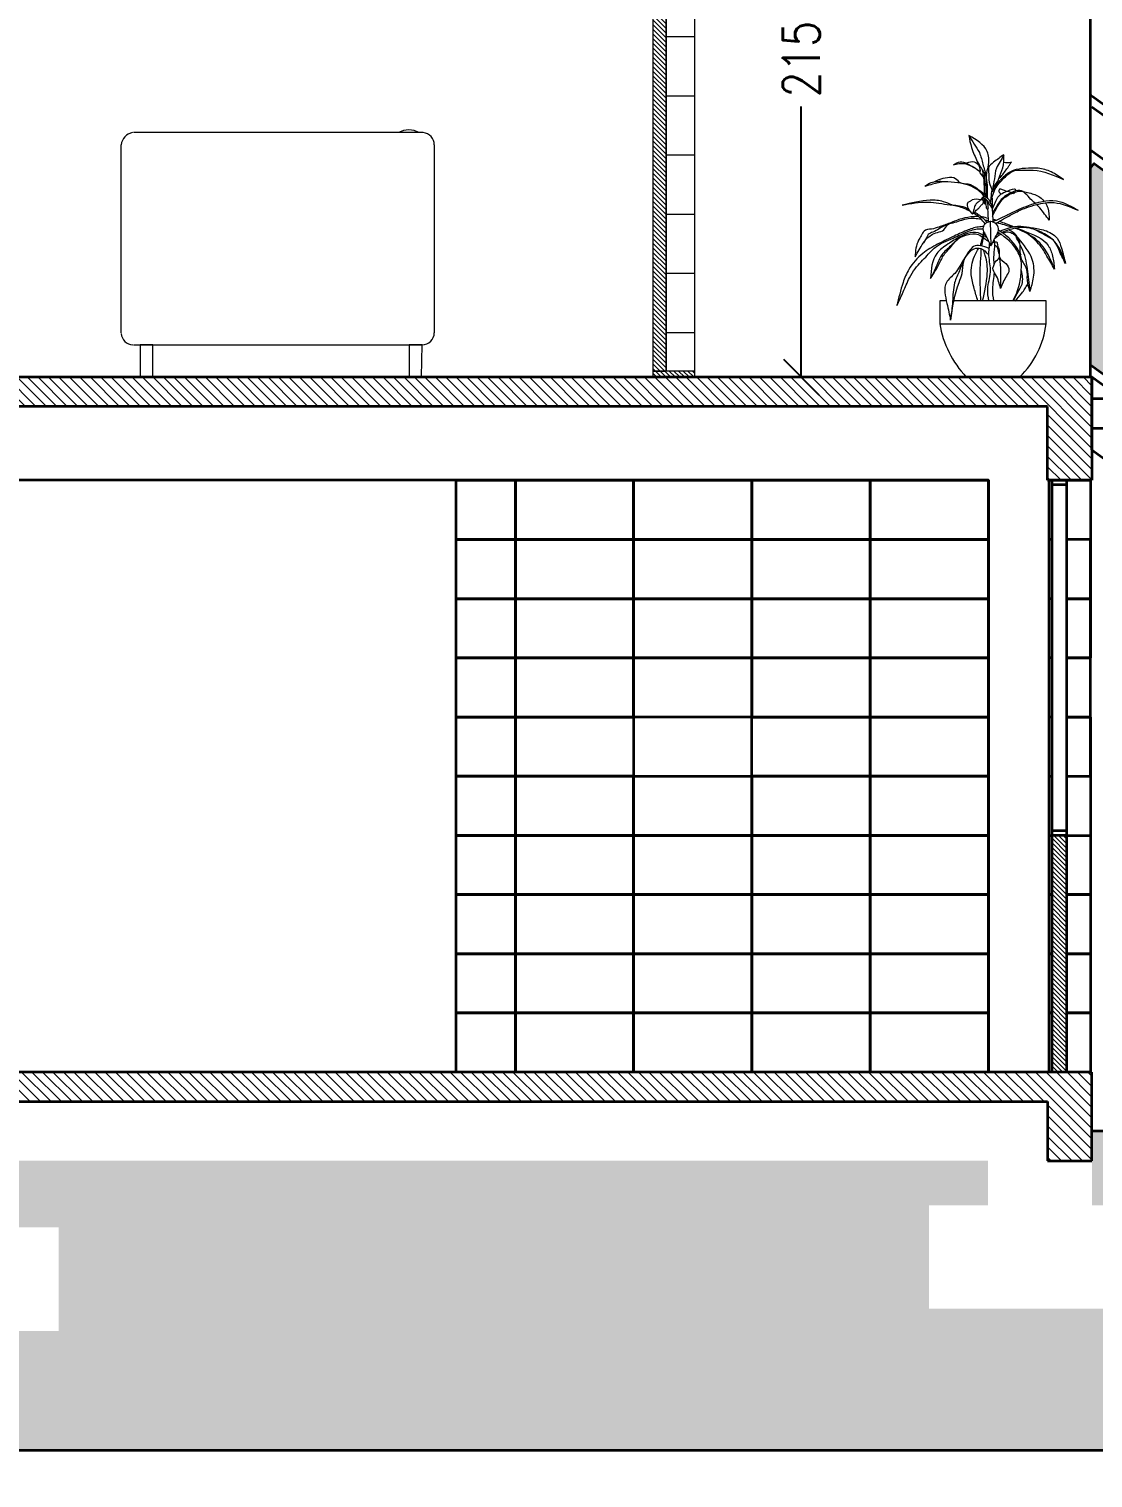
# Model space of a CAD drawing. Header units: metres. Extents: x -90 to 10476, y -9 to 23.
# Drawn here: x -31.492 to -27.894, y 3.726 to 8.623 of the extents above; entities that cross this region are included whole.
import ezdxf

# ---------------------------------------------------------------- set-up
doc = ezdxf.new("R2010")
doc.units = ezdxf.units.M
doc.header["$LTSCALE"] = 5
doc.header["$MEASUREMENT"] = 0
doc.layers.get('0').update_dxf_attribs({"color": 253})
for name, color, linetype, lineweight in [('A-ANNO-NOTE', 7, 'Continuous', 35), ('A-ELEV-MBE1', 7, 'Continuous', 35), ('A-FURN', 253, 'Continuous', 18), ('A-FURN-', 253, 'Continuous', 0), ('A-SECT-MCUT', 7, 'Continuous', 35), ('A-SECT-PATT', 8, 'Continuous', 18)]:
    doc.layers.add(name, color=color, linetype=linetype, lineweight=lineweight)
doc.layers.add('quote', color=3, linetype='Continuous')
doc.styles.add('E-ROMANS', font='romans.shx', dxfattribs={"width": 0.8})
doc.dimstyles.new('E-0100_TICK_12', dxfattribs={"dimscale": 0.001, "dimtxt": 125, "dimasz": 120, "dimexe": 60, "dimexo": 40, "dimgap": 30, "dimtad": 0, "dimzin": 0, "dimdsep": 46, "dimtxsty": 'E-ROMANS', "dimblk": 'OBLIQUE', "dimcen": 60, "dimclrd": 256, "dimclre": 256, "dimclrt": 256, "dimadec": 0, "dimazin": 0, "dimtfac": 1, "dimtmove": 1, "dimatfit": 3, "dimldrblk": 'OPEN90', "dimfxl": 1, "dimtfill": 1, "dimtolj": 1, "dimtzin": 0, "dimlwd": -1, "dimarcsym": 0})

# ---------------------------------------------------------------- blocks, each defined once
blk = doc.blocks.new('_Oblique')
at = {"color": 0, "linetype": 'ByBlock', "lineweight": -2}
blk.add_line((-0.5, -0.5), (0.5, 0.5), dxfattribs=at)
blk = doc.blocks.new('*D278')
at = {"layer": 'quote', "lineweight": -2, "transparency": 16777216}
for p, q in [((-29.2021, 9.5956), (-28.8209, 9.5956)), ((-29.2021, 7.4472), (-28.8209, 7.4472))]:
    blk.add_line(p, q, dxfattribs=at)
at = {"layer": 'quote', "transparency": 16777216}
for p, q in [((-28.8809, 9.5956), (-28.8809, 8.68)), ((-28.8809, 7.4472), (-28.8809, 8.3628))]:
    blk.add_line(p, q, dxfattribs=at)
at = {"layer": 'quote', "transparency": 16777216, "xscale": 0.12, "yscale": 0.12, "zscale": 0.12}
for p, rotation in [((-28.8809, 9.5956), 90), ((-28.8809, 7.4472), 270)]:
    blk.add_blockref('_Oblique', p, dxfattribs=dict(at, rotation=rotation))
at = {"layer": 'quote', "transparency": 16777216, "insert": (-28.8809, 8.5214), "char_height": 0.125, "attachment_point": 5, "rotation": 90, "style": 'E-ROMANS', "bg_fill": 3, "box_fill_scale": 1.25, "bg_fill_color": 256, "bg_fill_true_color": 13158600, "bg_fill_transparency": 0}
blk.add_mtext('\\A1;215', dxfattribs=at)
blk = doc.blocks.new('_Open90')
at = {"color": 0, "linetype": 'ByBlock', "lineweight": -2}
for p, q in [((-0.5, 0.5), (0, 0)), ((0, 0), (-1, 0)), ((0, 0), (-0.5, -0.5))]:
    blk.add_line(p, q, dxfattribs=at)

msp = doc.modelspace()

# ---------------------------------------------------------------- hatches: boundary and pattern name
at = {"layer": 'A-FURN', "true_color": 0x636466}
h = msp.add_hatch(dxfattribs=at)
h.set_pattern_fill('ANSI31', color=251, scale=0.0035, angle=90)
h.set_pattern_definition([(135, (0, -3e-15), (-0.007857724, -0.007857724), [])])
h.paths.add_polyline_path([(-29.2421, 9.5956), (-29.3828, 9.5956), (-29.3828, 9.4472), (-29.2421, 9.4472)])
h.paths.add_polyline_path([(-29.2421, 7.4472), (-29.3829, 7.4472), (-29.3828, 9.4272), (-29.3378, 9.4272), (-29.3379, 7.4672), (-29.2421, 7.4672)])
at = {"layer": 'A-SECT-PATT'}
h = msp.add_hatch(dxfattribs=at)
h.set_pattern_fill('DOTS', color=256, scale=0.4, angle=362.9169, style=0)
h.set_pattern_definition([(2.91694, (-41.889796, 1.858333), (0.011211598, 0.025603712), [0, -0.025])])
h.paths.add_polyline_path([(-27.8907, 8.1692), (-27.9021, 8.1533), (-27.9021, 8.0472), (-27.9021, 7.8472), (-27.9021, 7.6472), (-27.9021, 7.4875), (-26.278, 6.3186), (-25.9508, 6.7731)])
h = msp.add_hatch(dxfattribs=at)
h.set_pattern_fill('ANSI31', color=256, scale=0.2, angle=90, style=0)
h.set_pattern_definition([(135, (-41.889796, 1.858333), (-0.01767767, -0.01767767), [])])
h.paths.add_polyline_path([(-33.9475, 7.4472), (-33.9475, 7.0979), (-33.7975, 7.0979), (-33.7975, 7.3472), (-28.0475, 7.3472), (-28.0475, 7.0979), (-27.8975, 7.0979), (-27.8975, 7.4472)])
h = msp.add_hatch(dxfattribs=at)
h.set_pattern_fill('ANSI31', color=256, scale=0.0035, angle=90, style=0)
h.set_pattern_definition([(135, (-30.240335, -6.267465), (-0.007857724, -0.007857724), [])])
h.paths.add_polyline_path([(-27.9821, 5.8979), (-28.0321, 5.8979), (-28.0321, 5.0979), (-27.9821, 5.0979)])
h = msp.add_hatch(dxfattribs=at)
h.set_pattern_fill('ANSI31', color=256, scale=0.2, angle=90, style=0)
h.set_pattern_definition([(135, (-41.889796, 1.858333), (-0.01767767, -0.01767767), [])])
h.paths.add_polyline_path([(-33.9475, 5.0979), (-33.9475, 4.7979), (-33.7975, 4.7979), (-33.7975, 4.9979), (-28.0475, 4.9979), (-28.0475, 4.7979), (-27.8975, 4.7979), (-27.8975, 5.0979)])
h = msp.add_hatch(dxfattribs=at)
h.set_pattern_fill('DOTS', color=256, angle=90, style=0)
h.set_pattern_definition([(360, (-37.087506, -8.525035), (0.03125, 0.0625), [0, -0.0625])])
h.paths.add_polyline_path([(-24.2721, 4.9272), (-24.7398, 4.9272), (-24.7398, 4.8979), (-27.8975, 4.8979), (-27.8975, 4.7979), (-27.8975, 4.6479), (-27.6983, 4.6479), (-27.6983, 4.2979), (-28.4483, 4.2979), (-28.4483, 4.6479), (-28.2492, 4.6479), (-28.2492, 4.7979), (-31.6475, 4.7979), (-31.6475, 4.5729), (-31.6018, 4.5729), (-31.3924, 4.5729), (-31.3924, 4.2229), (-32.1424, 4.2229), (-32.1424, 4.5729), (-31.9433, 4.5729), (-31.8975, 4.5729), (-31.8975, 4.7979), (-33.5958, 4.7979), (-33.5958, 4.6479), (-33.3967, 4.6479), (-33.3967, 4.2979), (-34.1467, 4.2979), (-34.1467, 4.6479), (-33.9475, 4.6479), (-33.9475, 4.7979), (-33.9475, 4.8979), (-37.0875, 4.8979), (-37.0875, 3.8188), (-24.2721, 3.8188)])
h.paths.add_polyline_path([(-28.077, 3.8514), (-27.8587, 3.8514), (-27.8587, 3.7364), (-28.077, 3.7364)], flags=9)
h.paths.add_polyline_path([(-31.8432, 3.8407), (-31.6322, 3.8407), (-31.6322, 3.7258), (-31.8432, 3.7258)], flags=9)
h.paths.add_polyline_path([(-33.9598, 3.8417), (-33.7415, 3.8417), (-33.7415, 3.7267), (-33.9598, 3.7267)], flags=9)

# ---------------------------------------------------------------- linework, layer by layer
at = {"layer": 'A-ANNO-NOTE'}
msp.add_line((-28.0475, 7.0979), (-27.8975, 7.0979), dxfattribs=at)
at = {"layer": 'A-ELEV-MBE1'}
for p, q in [((-27.9021, 7.4505), (-27.9021, 12.047)), ((-27.8975, 8.3972), (-27.9021, 8.3972)), ((-27.8975, 8.3972), (-24.3975, 5.8782)), ((-27.8975, 8.3602), (-24.4394, 5.8714)), ((-27.8975, 7.2008), (-27.8975, 7.4472)), ((-27.8975, 7.4472), (-24.3975, 4.9272)), ((-27.8225, 7.3732), (-27.8975, 7.3732)), ((-27.8225, 7.2732), (-27.8975, 7.2732)), ((-27.8975, 7.2008), (-24.7398, 4.9272)), ((-28.2475, 5.0979), (-28.2475, 7.0979)), ((-28.0475, 7.0979), (-27.8975, 7.0979)), ((-28.0421, 6.0979), (-28.0421, 7.0979)), ((-28.0421, 6.8979), (-28.0421, 7.0979)), ((-28.0421, 7.0979), (-27.9021, 7.0979)), ((-27.9821, 7.0979), (-28.0321, 7.0979)), ((-28.0321, 5.0979), (-28.0321, 7.0979)), ((-27.9821, 7.0829), (-28.0321, 7.0829)), ((-27.9821, 5.0979), (-27.9821, 7.0979)), ((-27.9021, 7.0979), (-27.9021, 6.8979)), ((-28.0321, 6.8979), (-28.0421, 6.8979)), ((-27.9021, 6.8979), (-27.9821, 6.8979)), ((-27.9021, 6.8979), (-27.9821, 6.8979)), ((-27.9021, 6.8979), (-27.9021, 6.6979)), ((-27.9021, 6.6979), (-27.9021, 6.8979)), ((-27.9821, 6.6979), (-27.9021, 6.6979)), ((-27.9021, 6.6979), (-27.9821, 6.6979)), ((-27.9021, 6.6979), (-27.9021, 6.4979)), ((-27.9021, 6.4979), (-27.9021, 6.6979)), ((-27.9821, 6.4979), (-27.9021, 6.4979)), ((-27.9021, 6.4979), (-27.9821, 6.4979)), ((-27.9021, 6.2979), (-27.9021, 6.4979)), ((-27.9021, 6.2979), (-27.9821, 6.2979)), ((-27.9821, 6.2979), (-27.9021, 6.2979)), ((-27.9021, 6.0979), (-27.9021, 6.2979)), ((-27.9021, 6.2979), (-27.9021, 6.0979)), ((-28.0421, 5.8979), (-28.0421, 6.0979)), ((-27.9821, 6.0979), (-27.9021, 6.0979)), ((-27.9021, 6.0979), (-27.9021, 5.8979)), ((-27.9821, 5.9129), (-28.0321, 5.9129)), ((-27.9821, 5.8979), (-28.0321, 5.8979)), ((-27.9821, 5.8979), (-27.9021, 5.8979)), ((-27.9021, 5.8979), (-27.9021, 5.6979)), ((-27.9021, 5.6979), (-27.9821, 5.6979)), ((-27.9821, 5.6979), (-27.9021, 5.6979)), ((-27.9021, 5.6979), (-27.9021, 5.4979)), ((-27.9021, 5.4979), (-27.9821, 5.4979)), ((-27.9821, 5.4979), (-27.9021, 5.4979)), ((-27.9021, 5.4979), (-27.9021, 5.2979)), ((-28.0421, 5.0979), (-28.0421, 5.2979)), ((-28.0421, 5.2979), (-28.0321, 5.2979)), ((-27.9021, 5.2979), (-27.9821, 5.2979)), ((-27.9821, 5.2979), (-27.9021, 5.2979)), ((-27.9021, 5.2979), (-27.9021, 5.0979)), ((-27.9021, 5.0979), (-28.0421, 5.0979)), ((-24.7398, 4.8979), (-27.8975, 4.8979)), ((-24.2721, 3.8188), (-37.0875, 3.8188))]:
    msp.add_line(p, q, dxfattribs=at)
for points in [[(-27.9021, 8.2047), (-27.8975, 8.2111), (-25.909, 6.7799), (-26.2711, 6.2767), (-27.9021, 7.4505)], [(-27.9021, 8.1533), (-27.8907, 8.1692), (-25.9508, 6.7731), (-26.278, 6.3186), (-27.9021, 7.4875)], [(-28.2475, 7.0979), (-31.6475, 7.0979)], [(-28.0321, 6.8979), (-28.0421, 6.8979)], [(-28.0321, 6.6979), (-28.0421, 6.6979)], [(-28.0321, 6.4979), (-28.0421, 6.4979)], [(-28.0321, 6.2979), (-28.0421, 6.2979)], [(-28.0421, 6.0979), (-28.0321, 6.0979)], [(-28.0321, 5.6979), (-28.0421, 5.6979), (-28.0421, 5.8979), (-28.0321, 5.8979)], [(-28.0321, 5.4979), (-28.0421, 5.4979), (-28.0421, 5.6979), (-28.0321, 5.6979)], [(-28.0321, 5.2979), (-28.0421, 5.2979), (-28.0421, 5.4979), (-28.0321, 5.4979)]]:
    msp.add_lwpolyline(points, dxfattribs=at)
for points in [[(-30.0475, 7.0979), (-29.8475, 7.0979), (-29.8475, 6.8979), (-30.0475, 6.8979)], [(-29.8475, 7.0979), (-29.4475, 7.0979), (-29.4475, 6.8979), (-29.8475, 6.8979)], [(-29.4475, 7.0979), (-29.0475, 7.0979), (-29.0475, 6.8979), (-29.4475, 6.8979)], [(-29.0475, 7.0979), (-28.6475, 7.0979), (-28.6475, 6.8979), (-29.0475, 6.8979)], [(-28.6475, 7.0979), (-28.2475, 7.0979), (-28.2475, 6.8979), (-28.6475, 6.8979)], [(-30.0475, 6.8979), (-29.8475, 6.8979), (-29.8475, 6.6979), (-30.0475, 6.6979)], [(-29.8475, 6.8979), (-29.4475, 6.8979), (-29.4475, 6.6979), (-29.8475, 6.6979)], [(-29.4475, 6.8979), (-29.0475, 6.8979), (-29.0475, 6.6979), (-29.4475, 6.6979)], [(-29.0475, 6.8979), (-28.6475, 6.8979), (-28.6475, 6.6979), (-29.0475, 6.6979)], [(-28.6475, 6.8979), (-28.2475, 6.8979), (-28.2475, 6.6979), (-28.6475, 6.6979)], [(-30.0475, 6.6979), (-29.8475, 6.6979), (-29.8475, 6.4979), (-30.0475, 6.4979)], [(-29.8475, 6.6979), (-29.4475, 6.6979), (-29.4475, 6.4979), (-29.8475, 6.4979)], [(-29.4475, 6.6979), (-29.0475, 6.6979), (-29.0475, 6.4979), (-29.4475, 6.4979)], [(-29.0475, 6.6979), (-28.6475, 6.6979), (-28.6475, 6.4979), (-29.0475, 6.4979)], [(-28.6475, 6.6979), (-28.2475, 6.6979), (-28.2475, 6.4979), (-28.6475, 6.4979)], [(-30.0475, 6.4979), (-29.8475, 6.4979), (-29.8475, 6.2979), (-30.0475, 6.2979)], [(-29.8475, 6.4979), (-29.4475, 6.4979), (-29.4475, 6.2979), (-29.8475, 6.2979)], [(-29.4475, 6.4979), (-29.0475, 6.4979), (-29.0475, 6.2979), (-29.4475, 6.2979)], [(-29.0475, 6.4979), (-28.6475, 6.4979), (-28.6475, 6.2979), (-29.0475, 6.2979)], [(-28.6475, 6.4979), (-28.2475, 6.4979), (-28.2475, 6.2979), (-28.6475, 6.2979)], [(-30.0475, 6.2979), (-29.8475, 6.2979), (-29.8475, 6.0979), (-30.0475, 6.0979)], [(-29.8475, 6.2979), (-29.4475, 6.2979), (-29.4475, 6.0979), (-29.8475, 6.0979)], [(-29.0475, 6.2979), (-28.6475, 6.2979), (-28.6475, 6.0979), (-29.0475, 6.0979)], [(-28.6475, 6.2979), (-28.2475, 6.2979), (-28.2475, 6.0979), (-28.6475, 6.0979)], [(-30.0475, 6.0979), (-29.8475, 6.0979), (-29.8475, 5.8979), (-30.0475, 5.8979)], [(-29.8475, 6.0979), (-29.4475, 6.0979), (-29.4475, 5.8979), (-29.8475, 5.8979)], [(-29.4475, 6.0979), (-29.0475, 6.0979), (-29.0475, 5.8979), (-29.4475, 5.8979)], [(-29.0475, 6.0979), (-28.6475, 6.0979), (-28.6475, 5.8979), (-29.0475, 5.8979)], [(-28.6475, 6.0979), (-28.2475, 6.0979), (-28.2475, 5.8979), (-28.6475, 5.8979)], [(-30.0475, 5.8979), (-29.8475, 5.8979), (-29.8475, 5.6979), (-30.0475, 5.6979)], [(-29.8475, 5.8979), (-29.4475, 5.8979), (-29.4475, 5.6979), (-29.8475, 5.6979)], [(-29.4475, 5.8979), (-29.0475, 5.8979), (-29.0475, 5.6979), (-29.4475, 5.6979)], [(-29.0475, 5.8979), (-28.6475, 5.8979), (-28.6475, 5.6979), (-29.0475, 5.6979)], [(-28.6475, 5.8979), (-28.2475, 5.8979), (-28.2475, 5.6979), (-28.6475, 5.6979)], [(-30.0475, 5.6979), (-29.8475, 5.6979), (-29.8475, 5.4979), (-30.0475, 5.4979)], [(-29.8475, 5.6979), (-29.4475, 5.6979), (-29.4475, 5.4979), (-29.8475, 5.4979)], [(-29.4475, 5.6979), (-29.0475, 5.6979), (-29.0475, 5.4979), (-29.4475, 5.4979)], [(-29.0475, 5.6979), (-28.6475, 5.6979), (-28.6475, 5.4979), (-29.0475, 5.4979)], [(-28.6475, 5.6979), (-28.2475, 5.6979), (-28.2475, 5.4979), (-28.6475, 5.4979)], [(-30.0475, 5.4979), (-29.8475, 5.4979), (-29.8475, 5.2979), (-30.0475, 5.2979)], [(-29.8475, 5.4979), (-29.4475, 5.4979), (-29.4475, 5.2979), (-29.8475, 5.2979)], [(-29.4475, 5.4979), (-29.0475, 5.4979), (-29.0475, 5.2979), (-29.4475, 5.2979)], [(-29.0475, 5.4979), (-28.6475, 5.4979), (-28.6475, 5.2979), (-29.0475, 5.2979)], [(-28.6475, 5.4979), (-28.2475, 5.4979), (-28.2475, 5.2979), (-28.6475, 5.2979)], [(-30.0475, 5.2979), (-29.8475, 5.2979), (-29.8475, 5.0979), (-30.0475, 5.0979)], [(-29.8475, 5.2979), (-29.4475, 5.2979), (-29.4475, 5.0979), (-29.8475, 5.0979)], [(-29.4475, 5.2979), (-29.0475, 5.2979), (-29.0475, 5.0979), (-29.4475, 5.0979)], [(-29.0475, 5.2979), (-28.6475, 5.2979), (-28.6475, 5.0979), (-29.0475, 5.0979)], [(-28.6475, 5.2979), (-28.2475, 5.2979), (-28.2475, 5.0979), (-28.6475, 5.0979)]]:
    msp.add_lwpolyline(points, close=True, dxfattribs=at)
at = {"layer": 'A-FURN'}
for p, q in [((-29.3828, 9.5975), (-29.3829, 7.4472)), ((-29.2421, 9.5956), (-29.2421, 7.4472)), ((-29.3378, 9.4272), (-29.3379, 7.4672)), ((-29.2424, 8.5971), (-29.3378, 8.5971)), ((-29.3378, 8.3971), (-29.2425, 8.3971)), ((-31.1804, 7.5969), (-31.1804, 8.232)), ((-30.1588, 8.2733), (-31.139, 8.2733)), ((-30.1218, 8.232), (-30.1218, 7.5969)), ((-29.2425, 8.1971), (-29.3378, 8.1971)), ((-28.2623, 8.0333), (-28.2559, 8.031)), ((-29.3378, 7.9971), (-29.2427, 7.997)), ((-28.2528, 8.0151), (-28.2476, 8.0169)), ((-28.2413, 7.974), (-28.2392, 7.8904)), ((-29.2427, 7.797), (-29.3378, 7.797)), ((-28.3901, 7.7041), (-28.4126, 7.7041)), ((-28.4126, 7.7041), (-28.4126, 7.6272)), ((-28.0526, 7.7041), (-28.365, 7.7041)), ((-28.0526, 7.6272), (-28.0526, 7.7041)), ((-29.3379, 7.597), (-29.2428, 7.597)), ((-28.4126, 7.6272), (-28.0526, 7.6272)), ((-31.139, 7.5556), (-30.1613, 7.5556)), ((-31.0737, 7.5556), (-31.1158, 7.5556)), ((-31.1158, 7.5556), (-31.1158, 7.4472)), ((-31.0737, 7.4472), (-31.0737, 7.5556)), ((-30.1631, 7.5556), (-30.2066, 7.5556)), ((-30.2066, 7.5556), (-30.2066, 7.4472)), ((-30.1645, 7.4472), (-30.1631, 7.5556)), ((-31.1158, 7.4472), (-31.0737, 7.4472)), ((-30.2066, 7.4472), (-30.1645, 7.4472)), ((-29.2429, 7.4672), (-29.3829, 7.4672))]:
    msp.add_line(p, q, dxfattribs=at)
msp.add_lwpolyline([(-29.3378, 9.4272), (-29.3828, 9.4272), (-29.3829, 7.4672), (-29.3379, 7.4672), (-29.3378, 9.4272)], dxfattribs=at)
for centre, radius, start, end in [((-30.2079, 8.2105), 0.0717, 61.1652, 118.8348), ((-31.1356, 8.2288), 0.0448, 98.006, 175.964), ((-30.1636, 8.2318), 0.0418, 0.2275, 83.4716), ((-31.1393, 7.5968), 0.0411, 183.4534, 267.8197), ((-30.1631, 7.5969), 0.0413, 270.0314, 0)]:
    msp.add_arc(centre, radius, start, end, dxfattribs=at)
for centre, major_axis, start_param, end_param in [((-28.5883, 8.0856), (-0.2311, 0.2311), 3.8338, 4.109865), ((-17.6933, 8.4257), (7.4756, 7.4756), 2.38351, 2.391359), ((-28.1856, 8.2203), (-0.0344, 0.0344), 2.108436, 2.704877), ((-28.154, 8.0454), (0.077, 0.077), 2.313892, 2.467435), ((-26.9406, 8.0636), (0.9157, 0.9157), 2.365565, 2.426782), ((-28.7044, 7.9673), (0.323, 0.323), 5.503444, 5.604512), ((-28.5788, 7.9883), (-0.2256, 0.2256), 3.616988, 3.774813), ((-27.2928, 7.7043), (0.7041, 0.7041), 2.122323, 2.167879)]:
    msp.add_ellipse(centre, major_axis=major_axis, ratio=1, start_param=start_param, end_param=end_param, dxfattribs=at)
at = {"layer": 'A-FURN', "color": 251, "true_color": 0x636466}
for centre, major_axis, start_param, end_param in [((-28.0711, 7.6856), (0.245, 0.245), 2.525696, 3.115268), ((-28.3466, 7.6609), (0.2092, 0.2092), 4.690951, 5.383738)]:
    msp.add_ellipse(centre, major_axis=major_axis, ratio=1, start_param=start_param, end_param=end_param, dxfattribs=at)
at = {"layer": 'A-FURN'}
for points, knots in [([(-28.2502, 8.0494), (-28.2504, 8.0578), (-28.2507, 8.073), (-28.2497, 8.0988), (-28.2584, 8.1293), (-28.2433, 8.1659), (-28.2488, 8.2256), (-28.2883, 8.2483), (-28.3138, 8.2631)], [0, 0, 0, 0, 52.203448, 95.407615, 161.27111, 242.581626, 335.542908, 506.510273, 506.510273, 506.510273, 506.510273]), ([(-28.3138, 8.2631), (-28.3081, 8.2534), (-28.2966, 8.2341), (-28.2749, 8.2044), (-28.2672, 8.1657), (-28.2587, 8.1396), (-28.2545, 8.1266)], [0, 0, 0, 0, 70.438697, 140.877394, 226.765984, 312.654575, 312.654575, 312.654575, 312.654575]), ([(-28.3138, 8.2631), (-28.3115, 8.2494), (-28.3084, 8.231), (-28.2959, 8.1984), (-28.2819, 8.1663), (-28.2643, 8.14), (-28.2553, 8.1276), (-28.2545, 8.1266)], [0, 0, 0, 0, 86.620552, 116.045031, 217.792366, 304.999017, 313.159899, 313.159899, 313.159899, 313.159899]), ([(-28.1958, 8.1986), (-28.2015, 8.1943), (-28.213, 8.1858), (-28.2308, 8.1728), (-28.2512, 8.1571), (-28.2457, 8.1336), (-28.2482, 8.1089), (-28.2407, 8.092), (-28.2361, 8.0814)], [0, 0, 0, 0, 44.401014, 88.802027, 142.765348, 184.77499, 226.784631, 297.370749, 297.370749, 297.370749, 297.370749]), ([(-28.2405, 8.0357), (-28.2396, 8.0418), (-28.2372, 8.0563), (-28.238, 8.079), (-28.2244, 8.0971), (-28.215, 8.109), (-28.2096, 8.129), (-28.1956, 8.1553), (-28.1957, 8.1834), (-28.1958, 8.1986)], [0, 0, 0, 0, 38.439823, 92.246142, 135.877324, 175.500045, 185.557877, 264.705587, 358.032111, 358.032111, 358.032111, 358.032111]), ([(-28.1958, 8.1986), (-28.1997, 8.1909), (-28.2077, 8.1755), (-28.2243, 8.1503), (-28.2269, 8.1166), (-28.2317, 8.093), (-28.2341, 8.0814)], [0, 0, 0, 0, 54.230342, 108.460684, 185.828701, 259.914124, 259.914124, 259.914124, 259.914124]), ([(-28.3654, 8.164), (-28.3583, 8.1689), (-28.344, 8.1788), (-28.3102, 8.1654), (-28.2897, 8.1514), (-28.2758, 8.1419)], [0, 0, 0, 0, 50.716861, 101.504655, 208.933143, 208.933143, 208.933143, 208.933143]), ([(-28.2796, 8.1436), (-28.2958, 8.1547), (-28.3225, 8.1729), (-28.3534, 8.1665), (-28.3654, 8.164)], [0, 0, 0, 0, 116.469567, 190.680617, 190.680617, 190.680617, 190.680617]), ([(-28.321, 8.1707), (-28.3122, 8.1739), (-28.2954, 8.1801), (-28.2775, 8.1607), (-28.2763, 8.1474), (-28.2758, 8.1419)], [0, 0, 0, 0, 54.056637, 102.422741, 137.253761, 137.253761, 137.253761, 137.253761]), ([(-28.2629, 8.1169), (-28.2632, 8.1177), (-28.267, 8.1274), (-28.2736, 8.1358), (-28.2796, 8.1436)], [17.283834, 17.283834, 17.283834, 17.283834, 19.044228, 39.154424, 39.154424, 39.154424, 39.154424]), ([(-28.2372, 8.0462), (-28.2338, 8.0589), (-28.2262, 8.0874), (-28.196, 8.1189), (-28.1625, 8.1504), (-28.1255, 8.1447), (-28.0694, 8.1487), (-28.0277, 8.1296), (-27.9942, 8.1142)], [0, 0, 0, 0, 80.643661, 181.286395, 271.336381, 346.951261, 401.046303, 623.955499, 623.955499, 623.955499, 623.955499]), ([(-27.9942, 8.1142), (-28.0074, 8.1237), (-28.0333, 8.1423), (-28.0788, 8.1548), (-28.1223, 8.1525), (-28.1649, 8.1488), (-28.2003, 8.1224), (-28.2234, 8.096), (-28.2328, 8.0768), (-28.2354, 8.0717)], [0, 0, 0, 0, 101.378696, 197.891079, 287.293092, 374.394412, 457.932428, 555.49656, 591.056369, 591.056369, 591.056369, 591.056369]), ([(-28.2125, 8.1182), (-28.2088, 8.1213), (-28.2003, 8.1284), (-28.1913, 8.1434), (-28.1806, 8.1555), (-28.1749, 8.1671), (-28.1709, 8.1722), (-28.169, 8.1747)], [0, 0, 0, 0, 29.301877, 68.783518, 108.26516, 129.773298, 149.094788, 149.094788, 149.094788, 149.094788]), ([(-28.2629, 8.0598), (-28.2692, 8.0663), (-28.2842, 8.0815), (-28.3149, 8.0968), (-28.3542, 8.1046), (-28.3963, 8.1071), (-28.4365, 8.1088), (-28.4559, 8.0958), (-28.4624, 8.0915)], [0, 0, 0, 0, 56.466982, 132.952274, 209.810846, 305.230183, 400.102782, 448.476329, 448.476329, 448.476329, 448.476329]), ([(-28.3969, 8.107), (-28.4101, 8.1045), (-28.4322, 8.1004), (-28.4538, 8.094), (-28.4624, 8.0915)], [0, 0, 0, 0, 83.959812, 140.374172, 140.374172, 140.374172, 140.374172]), ([(-28.2548, 8.056), (-28.2574, 8.0589), (-28.2665, 8.0686), (-28.2864, 8.0836), (-28.3117, 8.102), (-28.3428, 8.0978), (-28.3587, 8.1218), (-28.3881, 8.1222), (-28.4133, 8.1149), (-28.4287, 8.1073), (-28.4351, 8.1041)], [0, 0, 0, 0, 24.186773, 83.035732, 156.307009, 212.235893, 256.946965, 315.750026, 378.47801, 422.77248, 422.77248, 422.77248, 422.77248]), ([(-28.2545, 8.0935), (-28.2565, 8.0986), (-28.2586, 8.1042), (-28.2605, 8.1098), (-28.2607, 8.1102)], [0, 0, 0, 0, 11.516944, 12.361781, 12.361781, 12.361781, 12.361781]), ([(-28.2565, 8.1293), (-28.2556, 8.1174), (-28.2539, 8.0922), (-28.2545, 8.067), (-28.2548, 8.0537)], [3.12103, 3.12103, 3.12103, 3.12103, 28.045677, 55.646402, 55.646402, 55.646402, 55.646402]), ([(-28.2341, 8.0157), (-28.2311, 8.0225), (-28.2252, 8.0358), (-28.2173, 8.055), (-28.2009, 8.0701), (-28.183, 8.075), (-28.155, 8.0872), (-28.1566, 8.0784), (-28.1575, 8.0759)], [0, 0, 0, 0, 15.494515, 30.343084, 43.219419, 58.59635, 75.994338, 81.382464, 81.382464, 81.382464, 81.382464]), ([(-28.1716, 8.0701), (-28.1737, 8.071), (-28.1828, 8.0744), (-28.1949, 8.076), (-28.2094, 8.0847), (-28.2152, 8.0744), (-28.2094, 8.0695), (-28.205, 8.0658)], [7.182475, 7.182475, 7.182475, 7.182475, 11.923087, 27.767644, 35.436412, 38.48928, 48.47527, 48.47527, 48.47527, 48.47527]), ([(-28.3075, 8.0051), (-28.3149, 8.0095), (-28.3346, 8.0214), (-28.3681, 8.0251), (-28.4035, 8.0437), (-28.4624, 8.0469), (-28.5084, 8.0354), (-28.5396, 8.0275)], [0, 0, 0, 0, 53.682399, 142.406353, 205.301981, 300.649136, 501.198183, 501.198183, 501.198183, 501.198183]), ([(-28.5396, 8.0275), (-28.5104, 8.0335), (-28.4562, 8.0445), (-28.3865, 8.0278), (-28.3378, 8.0275), (-28.3185, 8.0166), (-28.3138, 8.014)], [0, 0, 0, 0, 183.819477, 340.401085, 444.959585, 477.965039, 477.965039, 477.965039, 477.965039]), ([(-28.2741, 8.0462), (-28.2845, 8.048), (-28.2982, 8.0503), (-28.3103, 8.0398), (-28.3229, 8.035), (-28.3165, 8.0134), (-28.3075, 8.0035), (-28.302, 7.9976)], [0, 0, 0, 0, 60.026994, 79.747288, 99.467582, 134.453294, 187.741941, 187.741941, 187.741941, 187.741941]), ([(-28.302, 7.9976), (-28.2985, 8.0011), (-28.2915, 8.008), (-28.2812, 8.0172), (-28.2735, 8.0272), (-28.2635, 8.0331), (-28.2644, 8.0471), (-28.2712, 8.0465), (-28.2741, 8.0462)], [0, 0, 0, 0, 30.974183, 61.948366, 85.722301, 109.496236, 131.303574, 147.007077, 147.007077, 147.007077, 147.007077]), ([(-28.2741, 8.0462), (-28.2769, 8.0434), (-28.2826, 8.0377), (-28.2942, 8.0293), (-28.2963, 8.0132), (-28.3001, 8.0028), (-28.302, 7.9976)], [0, 0, 0, 0, 25.251733, 50.503465, 85.511036, 120.518606, 120.518606, 120.518606, 120.518606]), ([(-28.2364, 8.0177), (-28.2363, 8.0213), (-28.2362, 8.0277), (-28.2408, 8.0356), (-28.2438, 8.0452), (-28.252, 8.0524), (-28.2655, 8.0587), (-28.2709, 8.0506), (-28.2738, 8.0462)], [0, 0, 0, 0, 21.67487, 39.007498, 56.340127, 83.07213, 106.981961, 135.410819, 135.410819, 135.410819, 135.410819]), ([(-28.2364, 8.0177), (-28.238, 8.0205), (-28.2412, 8.0261), (-28.2473, 8.0362), (-28.2525, 8.0465), (-28.2643, 8.0539), (-28.2684, 8.0498), (-28.2695, 8.0487)], [0, 0, 0, 0, 20.169284, 40.338567, 72.632839, 97.144877, 106.328014, 106.328014, 106.328014, 106.328014]), ([(-28.2559, 8.0356), (-28.2567, 8.0369), (-28.259, 8.0408), (-28.2587, 8.0453), (-28.2585, 8.0483)], [0, 0, 0, 0, 9.391486, 27.431441, 27.431441, 27.431441, 27.431441]), ([(-28.2528, 8.0151), (-28.2542, 8.0208), (-28.2569, 8.0313), (-28.2557, 8.0421), (-28.2551, 8.0471)], [0, 0, 0, 0, 36.009999, 67.261879, 67.261879, 67.261879, 67.261879]), ([(-28.2476, 8.0169), (-28.2483, 8.0216), (-28.2494, 8.029), (-28.2496, 8.0365), (-28.2496, 8.0393)], [0, 0, 0, 0, 29.619588, 47.02993, 47.02993, 47.02993, 47.02993]), ([(-28.0901, 8.0345), (-28.095, 8.0389), (-28.1118, 8.0539), (-28.1345, 8.0855), (-28.1733, 8.0704), (-28.1998, 8.0544), (-28.2184, 8.028), (-28.2287, 8.0104), (-28.2341, 8.0013)], [52.253983, 52.253983, 52.253983, 52.253983, 66.21373, 98.510479, 120.144711, 143.109902, 163.913748, 185.900107, 185.900107, 185.900107, 185.900107]), ([(-28.2341, 7.9904), (-28.2292, 8.0001), (-28.2194, 8.0198), (-28.2012, 8.0503), (-28.1711, 8.0679), (-28.1425, 8.0777), (-28.1192, 8.0718), (-28.0941, 8.066), (-28.0724, 8.0559), (-28.0615, 8.0442), (-28.0596, 8.0418)], [0, 0, 0, 0, 22.720035, 46.019821, 72.313546, 93.947778, 106.442977, 121.43264, 148.009322, 154.329831, 154.329831, 154.329831, 154.329831]), ([(-28.2338, 7.9717), (-28.2218, 7.9769), (-28.2042, 7.9847), (-28.1747, 8.0002), (-28.146, 8.0135), (-28.0934, 8.0349), (-28.0358, 8.0513), (-27.9795, 8.0314), (-27.9566, 8.0177), (-27.9446, 8.0105)], [0, 0, 0, 0, 81.884064, 120.255929, 208.30069, 278.828132, 477.685367, 557.757834, 644.76611, 644.76611, 644.76611, 644.76611]), ([(-28.224, 7.9656), (-28.2149, 7.9708), (-28.1939, 7.9828), (-28.16, 8.0019), (-28.123, 8.019), (-28.0781, 8.0328), (-28.0164, 8.0427), (-27.971, 8.0224), (-27.9446, 8.0105)], [0, 0, 0, 0, 65.56493, 151.088084, 243.201276, 319.20792, 445.364965, 621.830259, 621.830259, 621.830259, 621.830259]), ([(-28.0551, 8.0356), (-28.0518, 8.0303), (-28.0431, 8.0117), (-28.0424, 7.9914), (-28.042, 7.9774)], [159.588619, 159.588619, 159.588619, 159.588619, 172.537673, 201.363356, 201.363356, 201.363356, 201.363356]), ([(-28.2815, 7.9895), (-28.2868, 7.9896), (-28.3059, 7.9886), (-28.3388, 7.9839), (-28.3767, 7.9675), (-28.4111, 7.9554), (-28.4394, 7.9459), (-28.4666, 7.9456), (-28.4741, 7.924), (-28.4924, 7.8991), (-28.4944, 7.8732), (-28.4959, 7.8536)], [23.926304, 23.926304, 23.926304, 23.926304, 34.945629, 63.32097, 92.93313, 120.580191, 138.726541, 156.87289, 169.426774, 181.980658, 221.442031, 221.442031, 221.442031, 221.442031]), ([(-28.4959, 7.8536), (-28.4911, 7.8613), (-28.4815, 7.8768), (-28.4669, 7.9035), (-28.4465, 7.9263), (-28.4206, 7.9363), (-28.3965, 7.9415), (-28.3868, 7.9669), (-28.3601, 7.9688), (-28.3323, 7.9806), (-28.3016, 7.9854), (-28.2801, 7.9824), (-28.2726, 7.981)], [0, 0, 0, 0, 18.933568, 37.867136, 63.747631, 79.832717, 95.917803, 111.566445, 128.896766, 146.227086, 175.529645, 191.547784, 191.547784, 191.547784, 191.547784]), ([(-28.2588, 7.9646), (-28.2686, 7.9769), (-28.2802, 7.9912), (-28.2964, 7.9993), (-28.2989, 8.0005)], [0.870519, 0.870519, 0.870519, 0.870519, 32.810974, 38.446575, 38.446575, 38.446575, 38.446575]), ([(-28.2951, 8.0042), (-28.2935, 8.0033), (-28.2806, 7.9967), (-28.2658, 7.9849), (-28.2549, 7.9724), (-28.2523, 7.9694)], [0, 0, 0, 0, 3.847077, 30.211447, 38.507143, 38.507143, 38.507143, 38.507143]), ([(-28.2479, 7.9826), (-28.2548, 7.9849), (-28.2626, 7.9874), (-28.2706, 7.9886), (-28.2715, 7.9888)], [0, 0, 0, 0, 15.041609, 16.959326, 16.959326, 16.959326, 16.959326]), ([(-28.042, 7.9774), (-28.0473, 7.9842), (-28.058, 7.9978), (-28.0711, 8.0168), (-28.0811, 8.0263), (-28.085, 8.0299)], [0, 0, 0, 0, 18.041341, 36.082683, 47.485096, 47.485096, 47.485096, 47.485096]), ([(-28.2624, 7.9557), (-28.269, 7.9554), (-28.2892, 7.9544), (-28.3254, 7.9413), (-28.3704, 7.9202), (-28.4208, 7.896), (-28.475, 7.8652), (-28.5156, 7.819), (-28.5416, 7.7567), (-28.5512, 7.7145), (-28.5572, 7.6883)], [0, 0, 0, 0, 41.232269, 125.885444, 237.066917, 352.719154, 475.594701, 624.435824, 726.234449, 894.475348, 894.475348, 894.475348, 894.475348]), ([(-28.5572, 7.6883), (-28.55, 7.7039), (-28.5355, 7.735), (-28.518, 7.7781), (-28.492, 7.8208), (-28.4593, 7.8523), (-28.4221, 7.8947), (-28.3702, 7.9142), (-28.3214, 7.9384), (-28.2865, 7.9496), (-28.2695, 7.948), (-28.2669, 7.9477)], [0, 0, 0, 0, 107.406704, 214.813407, 290.402097, 417.215543, 498.25109, 638.87143, 753.037099, 843.432232, 859.676616, 859.676616, 859.676616, 859.676616]), ([(-28.3778, 7.9676), (-28.3904, 7.9616), (-28.4102, 7.9521), (-28.432, 7.9358), (-28.4499, 7.933), (-28.4566, 7.9169), (-28.4626, 7.9078), (-28.4676, 7.9002)], [0, 0, 0, 0, 86.559228, 136.195218, 173.164488, 184.21685, 241.717772, 241.717772, 241.717772, 241.717772]), ([(-28.2534, 7.9178), (-28.2626, 7.9245), (-28.2819, 7.9383), (-28.3168, 7.9342), (-28.35, 7.9182), (-28.3852, 7.8966), (-28.4379, 7.8599), (-28.4415, 7.8112), (-28.4437, 7.7804)], [0, 0, 0, 0, 69.291558, 143.810012, 204.001706, 299.800871, 404.97216, 584.982159, 584.982159, 584.982159, 584.982159]), ([(-28.2392, 7.9728), (-28.2428, 7.9723), (-28.2558, 7.9707), (-28.2732, 7.9491), (-28.2572, 7.928), (-28.2488, 7.909), (-28.2424, 7.8966), (-28.2392, 7.8904)], [0, 0, 0, 0, 22.712992, 81.873114, 127.807414, 171.14262, 214.477825, 214.477825, 214.477825, 214.477825]), ([(-28.2392, 7.8904), (-28.2375, 7.8938), (-28.2326, 7.9031), (-28.2251, 7.921), (-28.2096, 7.9401), (-28.2181, 7.9663), (-28.2323, 7.9707), (-28.2392, 7.9728)], [0, 0, 0, 0, 23.614402, 65.742778, 122.10766, 167.075649, 210.545639, 210.545639, 210.545639, 210.545639]), ([(-28.137, 7.8593), (-28.142, 7.8682), (-28.1537, 7.889), (-28.1781, 7.9192), (-28.2016, 7.9351), (-28.2136, 7.9431)], [0, 0, 0, 0, 63.489527, 149.530447, 239.530447, 239.530447, 239.530447, 239.530447]), ([(-28.2093, 7.9732), (-28.2029, 7.971), (-28.1867, 7.9653), (-28.1709, 7.959), (-28.1613, 7.955)], [17.020618, 17.020618, 17.020618, 17.020618, 31.054146, 52.91629, 52.91629, 52.91629, 52.91629]), ([(-28.2087, 7.9405), (-28.1995, 7.944), (-28.1769, 7.9525), (-28.1398, 7.9597), (-28.0986, 7.9509), (-28.0554, 7.9452), (-28.0136, 7.9229), (-27.9985, 7.877), (-27.9914, 7.848), (-27.9872, 7.8308)], [0, 0, 0, 0, 61.671712, 150.944776, 230.877748, 322.19215, 426.054559, 502.08429, 613.705255, 613.705255, 613.705255, 613.705255]), ([(-27.9872, 7.8308), (-27.9963, 7.8579), (-28.0109, 7.901), (-28.0571, 7.9314), (-28.0953, 7.9484), (-28.1356, 7.9554), (-28.1738, 7.9469), (-28.1946, 7.9386), (-28.2022, 7.9354)], [0, 0, 0, 0, 57.333411, 91.418011, 111.035351, 144.837718, 174.177111, 191.410834, 191.410834, 191.410834, 191.410834]), ([(-28.1073, 7.7364), (-28.1112, 7.7488), (-28.1188, 7.7729), (-28.1125, 7.8149), (-28.1476, 7.8519), (-28.1335, 7.9011), (-28.159, 7.9297), (-28.1816, 7.938), (-28.1928, 7.9356), (-28.1988, 7.933)], [0, 0, 0, 0, 27.073234, 52.312093, 83.440215, 122.047987, 144.587729, 156.225598, 169.940168, 169.940168, 169.940168, 169.940168]), ([(-28.1073, 7.7364), (-28.1023, 7.752), (-28.0912, 7.7869), (-28.0947, 7.8557), (-28.1342, 7.8998), (-28.1605, 7.9347), (-28.1735, 7.9414), (-28.1791, 7.9443)], [0, 0, 0, 0, 102.887317, 228.654244, 407.720824, 459.543599, 498.027882, 498.027882, 498.027882, 498.027882]), ([(-28.0244, 7.8121), (-28.0349, 7.8386), (-28.0543, 7.8874), (-28.1073, 7.9301), (-28.143, 7.9446), (-28.157, 7.9495), (-28.1582, 7.9499)], [0, 0, 0, 0, 58.586688, 107.727302, 136.037018, 138.694726, 138.694726, 138.694726, 138.694726]), ([(-28.1516, 7.951), (-28.1432, 7.9475), (-28.1054, 7.9318), (-28.0491, 7.9123), (-28.029, 7.854), (-28.026, 7.8267), (-28.0244, 7.8121)], [60.242632, 60.242632, 60.242632, 60.242632, 79.149468, 144.662826, 171.403058, 202.149114, 202.149114, 202.149114, 202.149114]), ([(-27.9872, 7.8308), (-27.9952, 7.8463), (-28.0076, 7.8705), (-28.0217, 7.9087), (-28.0552, 7.9256), (-28.0773, 7.938), (-28.0895, 7.9449)], [0, 0, 0, 0, 109.491781, 172.019294, 244.081767, 332.430621, 332.430621, 332.430621, 332.430621]), ([(-28.4437, 7.7804), (-28.4328, 7.7972), (-28.4152, 7.8242), (-28.3997, 7.8617), (-28.3735, 7.8854), (-28.3559, 7.9164), (-28.3184, 7.9285), (-28.2855, 7.9342), (-28.2626, 7.9173), (-28.2513, 7.9079), (-28.2462, 7.9037)], [0, 0, 0, 0, 125.125537, 201.934911, 248.007137, 344.697002, 411.437395, 488.321724, 539.462705, 581.256485, 581.256485, 581.256485, 581.256485]), ([(-28.3447, 7.9204), (-28.3545, 7.9102), (-28.3741, 7.8897), (-28.4088, 7.8622), (-28.4235, 7.8197), (-28.437, 7.7935), (-28.4437, 7.7804)], [0, 0, 0, 0, 88.883576, 177.767151, 270.079935, 362.392718, 362.392718, 362.392718, 362.392718]), ([(-28.2456, 7.8812), (-28.255, 7.8854), (-28.2715, 7.8928), (-28.2994, 7.8908), (-28.3153, 7.8692), (-28.3359, 7.8392), (-28.354, 7.7992), (-28.4047, 7.7633), (-28.3882, 7.6982), (-28.3796, 7.6574), (-28.3758, 7.639)], [0, 0, 0, 0, 64.510464, 112.367752, 159.892903, 222.629496, 343.795332, 430.411728, 578.655446, 699.63842, 699.63842, 699.63842, 699.63842]), ([(-28.2459, 7.7041), (-28.2483, 7.7176), (-28.2544, 7.7502), (-28.2348, 7.801), (-28.2486, 7.8527), (-28.245, 7.8851), (-28.2436, 7.8985)], [0, 0, 0, 0, 84.480767, 204.822281, 323.461566, 407.598597, 407.598597, 407.598597, 407.598597]), ([(-28.2341, 7.9005), (-28.2281, 7.9032), (-28.2176, 7.9079), (-28.218, 7.8891), (-28.2081, 7.8752), (-28.2159, 7.8467), (-28.1877, 7.8341), (-28.1737, 7.8085), (-28.1925, 7.781), (-28.2011, 7.7607), (-28.207, 7.7467)], [0, 0, 0, 0, 30.594117, 54.024866, 89.506129, 141.193265, 204.410034, 255.95419, 300.000075, 396.607529, 396.607529, 396.607529, 396.607529]), ([(-28.207, 7.7467), (-28.2107, 7.7624), (-28.2161, 7.7855), (-28.2362, 7.8117), (-28.2279, 7.8256), (-28.2251, 7.8398), (-28.2046, 7.8491), (-28.2148, 7.8708), (-28.2164, 7.8879), (-28.2246, 7.8914), (-28.2271, 7.8925)], [0, 0, 0, 0, 103.041157, 151.733661, 178.492585, 196.331868, 240.930074, 285.817934, 322.476903, 338.853716, 338.853716, 338.853716, 338.853716]), ([(-28.2281, 7.8268), (-28.2288, 7.838), (-28.2305, 7.8612), (-28.2243, 7.8898), (-28.2271, 7.9071), (-28.228, 7.9126)], [85.534985, 85.534985, 85.534985, 85.534985, 108.917661, 133.798175, 145.283819, 145.283819, 145.283819, 145.283819]), ([(-28.1647, 7.7041), (-28.156, 7.7227), (-28.1403, 7.7566), (-28.137, 7.803), (-28.1349, 7.8454), (-28.1538, 7.882), (-28.1732, 7.9055), (-28.2052, 7.9297)], [0, 0, 0, 0, 42.230321, 77.084302, 96.285344, 129.611009, 159.244099, 159.244099, 159.244099, 159.244099]), ([(-28.1073, 7.7364), (-28.1085, 7.7497), (-28.1117, 7.7875), (-28.1177, 7.8372), (-28.1341, 7.8847), (-28.1471, 7.9068), (-28.154, 7.9185)], [0, 0, 0, 0, 84.040122, 236.880519, 311.365753, 396.338337, 396.338337, 396.338337, 396.338337]), ([(-28.0244, 7.8121), (-28.0328, 7.8267), (-28.0483, 7.8536), (-28.0695, 7.8894), (-28.0936, 7.9141), (-28.1094, 7.9265), (-28.1171, 7.9325)], [0, 0, 0, 0, 105.381592, 194.248459, 258.541616, 319.733527, 319.733527, 319.733527, 319.733527]), ([(-28.3758, 7.639), (-28.3694, 7.6825), (-28.3616, 7.7368), (-28.3326, 7.7992), (-28.3363, 7.8375), (-28.3166, 7.865), (-28.2966, 7.8836), (-28.269, 7.8836), (-28.2566, 7.8699), (-28.2496, 7.8622)], [0, 0, 0, 0, 273.073177, 340.436372, 424.457798, 500.714469, 542.23603, 590.839734, 653.153135, 653.153135, 653.153135, 653.153135]), ([(-28.3303, 7.8464), (-28.3353, 7.8328), (-28.3454, 7.8057), (-28.3675, 7.7599), (-28.3675, 7.7019), (-28.373, 7.66), (-28.3758, 7.639)], [0, 0, 0, 0, 90.528946, 181.057891, 313.542796, 446.027701, 446.027701, 446.027701, 446.027701]), ([(-28.2836, 7.7041), (-28.2878, 7.7183), (-28.2963, 7.7475), (-28.3102, 7.7975), (-28.3019, 7.8465), (-28.2855, 7.8733), (-28.2801, 7.8821)], [0, 0, 0, 0, 92.47205, 190.615618, 322.10326, 386.557895, 386.557895, 386.557895, 386.557895]), ([(-28.2729, 7.8809), (-28.2736, 7.8662), (-28.2749, 7.8369), (-28.2782, 7.7927), (-28.2757, 7.7484), (-28.275, 7.7189), (-28.2747, 7.7041)], [0, 0, 0, 0, 91.910228, 183.820456, 276.259896, 368.699335, 368.699335, 368.699335, 368.699335]), ([(-28.2675, 7.7041), (-28.2603, 7.7349), (-28.2484, 7.7856), (-28.2526, 7.8443), (-28.2618, 7.8684), (-28.2637, 7.8734)], [0, 0, 0, 0, 197.181034, 324.530945, 358.312597, 358.312597, 358.312597, 358.312597]), ([(-28.2107, 7.851), (-28.2099, 7.8438), (-28.2084, 7.8294), (-28.206, 7.8048), (-28.207, 7.7771), (-28.207, 7.7568), (-28.207, 7.7467)], [0, 0, 0, 0, 44.956979, 90.997939, 154.29865, 217.599361, 217.599361, 217.599361, 217.599361]), ([(-28.2297, 7.7041), (-28.2316, 7.7179), (-28.236, 7.75), (-28.2284, 7.7818), (-28.2275, 7.8001)], [0, 0, 0, 0, 28.899827, 66.935998, 66.935998, 66.935998, 66.935998]), ([(-28.1635, 7.7041), (-28.1589, 7.7137), (-28.1496, 7.733), (-28.1277, 7.7644), (-28.1327, 7.7911), (-28.1357, 7.8068)], [0, 0, 0, 0, 67.222764, 134.445528, 229.02597, 229.02597, 229.02597, 229.02597]), ([(-28.158, 7.7041), (-28.1499, 7.7125), (-28.1332, 7.7296), (-28.1212, 7.7502), (-28.1151, 7.7608)], [0, 0, 0, 0, 72.64957, 148.717171, 148.717171, 148.717171, 148.717171])]:
    msp.add_open_spline(points, degree=3, knots=knots, dxfattribs=at)
for points in [[(-28.1621, 8.0658), (-28.1638, 8.0667), (-28.1656, 8.0675), (-28.1674, 8.0683)], [(-28.1593, 8.0715), (-28.1601, 8.0697), (-28.1611, 8.0678), (-28.1621, 8.0658)], [(-28.2602, 7.9782), (-28.2561, 7.9772), (-28.252, 7.9762), (-28.2479, 7.9751)], [(-28.2326, 7.9809), (-28.2287, 7.9796), (-28.2248, 7.9783), (-28.2209, 7.977)], [(-28.169, 7.9535), (-28.1854, 7.9588), (-28.2021, 7.9633), (-28.2188, 7.9679)], [(-28.2052, 7.9297), (-28.2089, 7.932), (-28.2127, 7.9343), (-28.2165, 7.9365)], [(-28.2052, 7.9297), (-28.2129, 7.9251), (-28.2205, 7.9189), (-28.228, 7.9126)], [(-28.2094, 7.9323), (-28.2121, 7.9311), (-28.2147, 7.9299), (-28.2174, 7.9287)]]:
    msp.add_open_spline(points, degree=3, dxfattribs=at)
at = {"layer": 'A-FURN-', "color": 251, "true_color": 0x636466}
msp.add_line((-28.3225, 7.4472), (-28.1419, 7.4472), dxfattribs=at)
at = {"layer": 'A-SECT-MCUT'}
for p, q in [((-33.9475, 7.4472), (-27.8975, 7.4472)), ((-27.8975, 7.4472), (-27.8975, 7.0979)), ((-28.0475, 7.3472), (-33.7975, 7.3472)), ((-28.0475, 7.0979), (-28.0475, 7.3472)), ((-27.8975, 7.0979), (-28.0475, 7.0979)), ((-27.8975, 4.7979), (-27.8975, 5.0979)), ((-28.0475, 4.9979), (-28.0475, 4.7979)), ((-28.0475, 4.7979), (-27.8975, 4.7979))]:
    msp.add_line(p, q, dxfattribs=at)
for points in [[(-27.8975, 5.0979), (-33.9475, 5.0979)], [(-33.7975, 4.9979), (-28.0475, 4.9979)]]:
    msp.add_lwpolyline(points, dxfattribs=at)

# ---------------------------------------------------------------- next in the draw order: dimensions: what is measured, and where the dimension line sits
at = {"layer": 'quote'}
dim = msp.add_linear_dim(base=(-28.8809, 7.4472), p1=(-29.2421, 9.5956), p2=(-29.2421, 7.4472), angle=90, text='215', dimstyle='E-0100_TICK_12', dxfattribs=at)
dim.commit()
dim.dimension.update_dxf_attribs({"geometry": '*D278', "text_midpoint": (-28.8809, 8.5214)})

doc.saveas('drawing.dxf')
